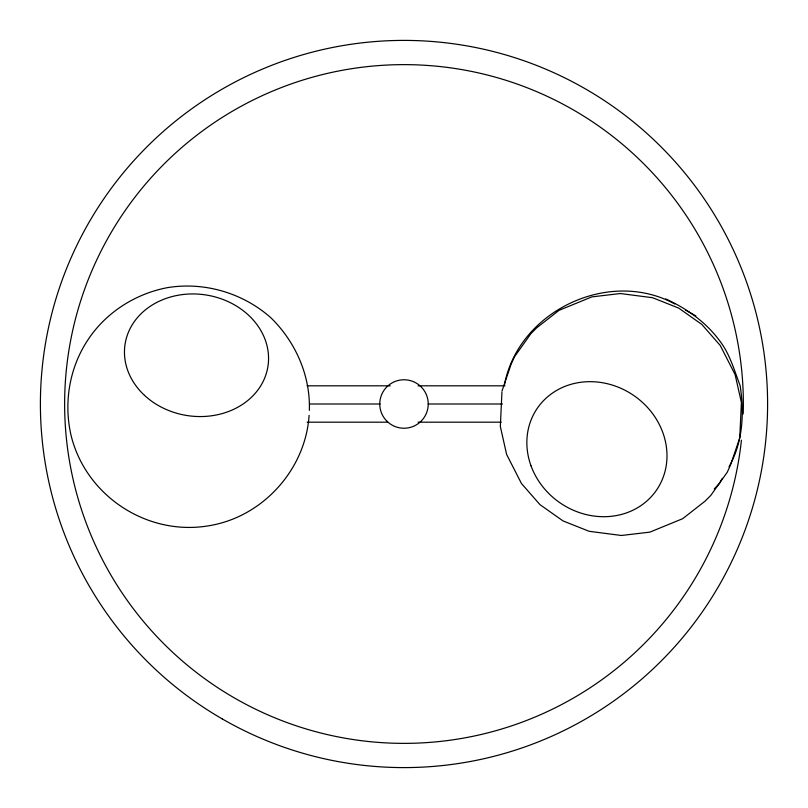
<?xml version="1.0" encoding="UTF-8"?>
<svg xmlns="http://www.w3.org/2000/svg" width="808" height="808" viewBox="0 0 808 808"><rect width="100%" height="100%" fill="white"/><g stroke="black" fill="none" stroke-linecap="round" stroke-linejoin="round"><path stroke-width="1.21" d="M309.353 410.353C310.494 375.619 295.597 341.976 270.933 317.817C242.966 292.961 204.262 281.548 167.306 287.668C135.38 293.779 106.01 312.433 88.042 339.693C69.357 367.64 63.499 402.96 71.124 435.623C86.082 496.435 148.036 536.694 209.817 525.594C263.186 516.524 305.596 469.286 309.111 415.292M501.94 392.112L500.334 426.493L506.616 454.429L521.443 483.487L539.936 504.616L563.025 520.918L589.133 531.3L621.382 535.482L649.885 532.129L682.71 518.675L705.061 501.162L710.757 495.456L727.261 472.215L730.594 464.832L739.734 437.997L741.401 402.525L735.108 374.599L720.281 345.531L701.798 324.412L678.71 308.101L652.591 297.718L620.342 293.536L591.84 296.889L559.015 310.353L536.663 327.856L530.967 333.573L514.464 356.803L511.131 364.186L501.99 391.022M504.354 385.315C517.878 311.272 609.05 267.822 674.811 304.01M722.332 478.326L719.302 483.578L714.272 488.961M729.008 466.772C742.986 442.239 744.4 412.979 740.128 385.638C734.381 370.63 730.058 354.682 720.312 341.663C706.263 322.392 687.255 308.787 665.731 298.92M307.131 385.82L390.234 385.82M418.11 385.82L504.99 385.82M309.646 404L380.164 404M428.179 404L502.475 404M307.131 422.18L387.719 422.18M418.11 422.18L501.212 422.18M685.487 310.11L695.87 315.938M741.431 440.178A339.36 339.36 0 0 1 211.11 683.215A339.36 339.36 0 0 1 250.763 101.202A339.36 339.36 0 0 1 743.219 413.928M386.86 421.14A24.24 24.24 0 0 0 427.412 410.272A24.24 24.24 0 0 0 397.728 380.588A24.24 24.24 0 0 0 386.86 421.14M531.058 465.923A72.306 65.115 34.6 0 0 650.551 497.476A72.306 65.115 34.6 0 0 609.151 384.174A72.306 65.115 34.6 0 0 531.058 465.923M144.481 395.344A72.306 61.034 8.8 0 0 265.691 375.387A72.306 61.034 8.8 0 0 179.346 295.031A72.306 61.034 8.8 0 0 144.481 395.344M222.2 718.888A363.6 363.6 0 0 0 767.6 404A363.6 363.6 0 0 0 222.2 89.112A363.6 363.6 0 0 0 222.2 718.888"/></g></svg>
